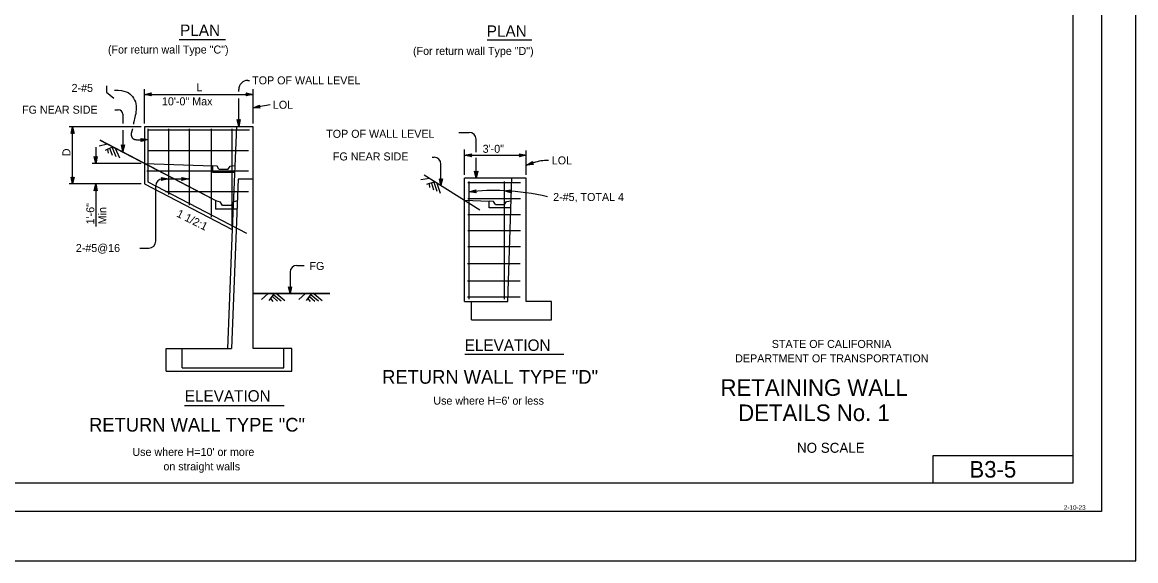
# Model space of a CAD drawing. Extents: x -894 to 866, y -472 to 714.
# Drawn here: x -108 to 866, y -472 to -1 of the extents above; entities that cross this region are included whole.
import ezdxf

# ---------------------------------------------------------------- set-up
doc = ezdxf.new("R2010")
doc.units = 0
for name, color, linetype in [('border_INSIDE-BORDER-anno', 7, 'Continuous'), ('border_PLOTTING-ELEMENTS', 7, 'Continuous'), ('border_rw_22x34_Cut_Lines', 7, 'Continuous'), ('border_SHEET', 7, 'Continuous'), ('border_WITHIN-BORDER-anno', 7, 'Continuous'), ('rd_PROFILE-OG', 7, 'Continuous'), ('str_Concrete-A', 7, 'Continuous'), ('str_Concrete-B', 7, 'Continuous'), ('str_Reinforcement-A', 7, 'Continuous'), ('str_Reinforcement-B', 7, 'Continuous'), ('str_Text-A', 7, 'Continuous')]:
    doc.layers.add(name, color=color, linetype=linetype)

msp = doc.modelspace()

# ---------------------------------------------------------------- linework, layer by layer
at = {"layer": 'border_PLOTTING-ELEMENTS'}
for points in [[(-894.04, -472.44), (865.96, -472.44), (865.96, 713.56), (-894.04, 713.56)], [(-864.04, 670.56), (835.96, 670.56), (835.96, -429.44), (-864.04, -429.44)]]:
    msp.add_lwpolyline(points, close=True, dxfattribs=at)
at = {"layer": 'border_rw_22x34_Cut_Lines'}
msp.add_lwpolyline([(-864.04, 670.56), (835.96, 670.56), (835.96, -429.44), (-864.04, -429.44)], close=True, dxfattribs=at)
at = {"layer": 'border_SHEET'}
for p, q in [((810.96, 645.56), (810.96, -404.44)), ((688.93, -404.44), (688.93, -380.44)), ((688.93, -380.44), (810.93, -380.44)), ((810.96, -404.44), (-814.04, -404.44))]:
    msp.add_line(p, q, dxfattribs=at)
at = {"layer": 'rd_PROFILE-OG'}
for p, q in [((-39.77, -104.36), (59.28, -156.01)), ((-33.15, -107.86), (-40.56, -109.72)), ((-28.38, -110.39), (-35.31, -113.52)), ((-33.19, -112.69), (-32.53, -115.89)), ((-31.01, -111.89), (-28.96, -117.48)), ((-29.2, -110.97), (-25.94, -118.66)), ((-26.44, -111.43), (-22.8, -120.02)), ((243.6, -134.83), (292.39, -165.32)), ((248.45, -137.84), (240.92, -139.13)), ((253.01, -140.74), (245.85, -143.32)), ((248.03, -142.66), (248.44, -145.9)), ((250.27, -142.03), (251.88, -147.76)), ((252.14, -141.26), (254.79, -149.17)), ((254.86, -141.92), (257.83, -150.77)), ((161.36, -238.69), (94.15, -238.69)), ((107.21, -238.68), (101.51, -243.76)), ((112.62, -238.72), (107.92, -244.7)), ((109.42, -242.98), (111.48, -245.51)), ((110.98, -241.27), (115.38, -245.27)), ((112.16, -239.62), (118.6, -244.92)), ((114.82, -238.74), (122.02, -244.68)), ((139.85, -238.68), (134.15, -243.76)), ((145.26, -238.72), (140.56, -244.7)), ((142.06, -242.98), (144.12, -245.51)), ((143.62, -241.27), (148.02, -245.27)), ((144.8, -239.62), (151.24, -244.92)), ((147.45, -238.74), (154.66, -244.68))]:
    msp.add_line(p, q, dxfattribs=at)
for points in [[(-39.93, -104.27), (61.49, -157.16)], [(243.6, -134.83), (292.39, -165.32)], [(94.15, -238.69), (161.36, -238.69)]]:
    msp.add_lwpolyline(points, dxfattribs=at)
at = {"layer": 'str_Concrete-A'}
for p, q in [((94.15, -92.69), (-0.85, -92.69)), ((-0.85, -92.69), (-0.85, -142.69)), ((79.51, -92.69), (75.88, -182.24)), ((94.15, -286.69), (94.15, -92.69)), ((-0.85, -142.69), (75.86, -182.69)), ((81.15, -138.69), (75.15, -286.69)), ((94.15, -138.69), (81.15, -138.69)), ((333.04, -137.65), (279.04, -137.65)), ((279.04, -245.65), (279.04, -137.65)), ((317.04, -245.65), (320.54, -137.65)), ((333.04, -245.65), (333.04, -137.65)), ((75.88, -182.24), (71.65, -286.69)), ((279.04, -245.65), (285.04, -245.65)), ((285.04, -261.65), (285.04, -245.65)), ((285.04, -245.65), (317.04, -245.65)), ((355.04, -245.65), (333.04, -245.65)), ((355.04, -261.65), (355.04, -245.65)), ((285.04, -261.65), (355.04, -261.65)), ((18.15, -306.69), (18.15, -286.69)), ((18.15, -286.69), (75.15, -286.69)), ((32.15, -303.69), (32.15, -286.69)), ((128.15, -286.69), (94.15, -286.69)), ((121.15, -303.69), (121.15, -286.69)), ((128.15, -306.69), (128.15, -286.69)), ((18.15, -306.69), (128.15, -306.69)), ((32.15, -303.69), (121.15, -303.69))]:
    msp.add_line(p, q, dxfattribs=at)
at = {"layer": 'str_Concrete-B'}
for p, q in [((-0.79, -124.85), (58.83, -126.78)), ((58.83, -132.73), (58.83, -126.78)), ((62.75, -127.29), (58.83, -126.78)), ((77.83, -132.73), (58.83, -132.73)), ((64.33, -129.73), (62.75, -127.29)), ((64.33, -129.73), (72.33, -129.73)), ((72.33, -129.73), (74.01, -127.29)), ((74.01, -127.29), (78.14, -126.68)), ((61.42, -157.15), (61.42, -164.65)), ((61.42, -157.15), (65.35, -158.29)), ((80.1, -164.65), (61.42, -164.65)), ((67.29, -161.65), (65.35, -158.29)), ((75.29, -161.65), (67.29, -161.65)), ((75.29, -161.65), (77.23, -158.29)), ((80.39, -157.37), (77.23, -158.29)), ((279.04, -156.98), (300.53, -157.68)), ((300.53, -163.63), (300.53, -157.68)), ((304.45, -158.19), (300.53, -157.68)), ((319.53, -163.63), (300.53, -163.63)), ((306.03, -160.63), (304.45, -158.19)), ((306.03, -160.63), (314.03, -160.63)), ((314.03, -160.63), (315.71, -158.19)), ((315.71, -158.19), (319.84, -157.58))]:
    msp.add_line(p, q, dxfattribs=at)
at = {"layer": 'str_Reinforcement-A'}
for p, q in [((2.15, -94.49), (2.15, -140.88)), ((20.15, -94.49), (20.15, -152.05)), ((38.15, -94.49), (38.15, -161.32)), ((57.88, -171.81), (57.88, -94.49)), ((75.88, -180.8), (75.88, -94.49)), ((2.15, -140.88), (88.39, -185.84)), ((283.04, -243.65), (283.04, -140.65)), ((314.04, -243.65), (314.04, -140.65))]:
    msp.add_line(p, q, dxfattribs=at)
at = {"layer": 'str_Reinforcement-B'}
for p, q in [((90.93, -95.69), (2.15, -95.69)), ((90.03, -113.69), (2.15, -113.69)), ((90.03, -131.69), (1.33, -131.69)), ((328.04, -141.65), (282.04, -141.65)), ((90.03, -149.69), (17.51, -149.69)), ((328.04, -155.65), (282.04, -155.65)), ((328.04, -169.65), (282.04, -169.65)), ((328.04, -183.65), (282.04, -183.65)), ((328.04, -197.65), (282.04, -197.65)), ((327.76, -212.49), (281.76, -212.49)), ((327.76, -227.88), (281.76, -227.88)), ((327.76, -241.88), (281.76, -241.88))]:
    msp.add_line(p, q, dxfattribs=at)
at = {"layer": 'str_Text-A'}
for p, q in [((29.55, -16.23), (69.89, -16.23)), ((298.81, -16.74), (337.85, -16.74)), ((-34.16, -56.94), (-34.16, -62.51)), ((89.55, -52.13), (91.04, -52.13)), ((-34.16, -62.51), (-27.48, -67.53)), ((-0.85, -89.69), (-0.85, -59.69)), ((-0.85, -64.37), (5.15, -63.03)), ((-0.85, -64.37), (94.15, -64.37)), ((5.15, -65.7), (-0.85, -64.37)), ((-0.85, -64.37), (-0.85, -64.37)), ((4.93, -65.35), (0.53, -64.37)), ((0.54, -64.36), (4.92, -63.39)), ((1.91, -64.37), (4.74, -63.74)), ((4.7, -64.99), (1.91, -64.37)), ((3.29, -64.37), (4.5, -64.1)), ((4.52, -64.64), (3.29, -64.37)), ((5.15, -63.03), (4.35, -64.37)), ((4.35, -64.37), (5.15, -65.7)), ((5.15, -63.04), (5.15, -63.04)), ((5.15, -65.7), (5.15, -65.7)), ((81.55, -61.75), (81.55, -60.13)), ((81.55, -92.47), (81.55, -68.08)), ((88.95, -64.37), (88.15, -63.03)), ((88.15, -63.03), (88.15, -63.03)), ((88.15, -63.03), (94.15, -64.37)), ((94.15, -64.37), (88.15, -65.69)), ((88.15, -65.69), (88.95, -64.37)), ((88.15, -65.69), (88.15, -65.69)), ((88.37, -63.38), (92.77, -64.36)), ((92.76, -64.37), (88.38, -65.34)), ((91.39, -64.36), (88.56, -64.99)), ((88.6, -63.74), (91.39, -64.36)), ((88.78, -64.09), (90.01, -64.36)), ((90.01, -64.36), (88.8, -64.63)), ((94.15, -89.69), (94.15, -59.69)), ((94.15, -64.37), (94.15, -64.37)), ((-26.76, -77.75), (-23.71, -77.75)), ((109.08, -73.56), (94.13, -76.07)), ((94.13, -76.07), (99.83, -73.76)), ((100.27, -76.39), (94.13, -76.07)), ((94.13, -76.07), (94.13, -76.07)), ((100, -76.08), (95.49, -75.84)), ((95.5, -75.83), (99.66, -74.15)), ((96.86, -75.61), (99.54, -74.53)), ((99.71, -75.76), (96.86, -75.61)), ((98.22, -75.38), (99.37, -74.92)), ((99.48, -75.45), (98.22, -75.38)), ((99.83, -73.76), (99.26, -75.21)), ((99.26, -75.21), (100.27, -76.39)), ((99.83, -73.76), (99.83, -73.76)), ((100.27, -76.39), (100.27, -76.39)), ((-19.71, -81.75), (-19.71, -89.8)), ((81.55, -92.47), (80.22, -86.47)), ((80.22, -86.47), (80.22, -86.47)), ((80.22, -86.47), (81.55, -87.27)), ((81.55, -91.08), (80.58, -86.7)), ((81.55, -89.71), (80.93, -86.88)), ((81.55, -88.32), (81.29, -87.12)), ((81.55, -87.27), (82.89, -86.47)), ((82.89, -86.47), (81.55, -92.47)), ((82.54, -86.69), (81.55, -91.09)), ((82.18, -86.92), (81.55, -89.71)), ((81.83, -87.1), (81.55, -88.32)), ((82.89, -86.47), (82.89, -86.47)), ((-3.85, -92.69), (-66.63, -92.69)), ((-64.97, -98.69), (-63.63, -92.69)), ((-64.62, -98.48), (-63.63, -94.07)), ((-64.26, -98.24), (-63.63, -95.46)), ((-63.91, -98.07), (-63.64, -96.84)), ((-63.64, -96.84), (-63.37, -98.05)), ((-63.63, -142.69), (-63.63, -92.69)), ((-63.63, -92.69), (-63.63, -92.69)), ((-63.63, -92.69), (-62.3, -98.69)), ((-63.63, -94.09), (-62.66, -98.46)), ((-63.63, -95.46), (-63.01, -98.28)), ((-19.71, -95.63), (-19.71, -114.43)), ((81.55, -92.47), (81.55, -92.47)), ((-63.63, -97.89), (-64.97, -98.69)), ((-64.97, -98.69), (-64.97, -98.69)), ((-62.3, -98.69), (-63.63, -97.89)), ((-62.3, -98.69), (-62.3, -98.69)), ((274.14, -97.58), (283.2, -97.58)), ((289.2, -115.06), (289.2, -103.58)), ((-43.42, -110.51), (-43.42, -124.85)), ((-19.71, -114.43), (-21.04, -108.43)), ((-21.04, -108.43), (-21.04, -108.43)), ((-21.04, -108.43), (-19.71, -109.23)), ((-19.72, -113.04), (-20.68, -108.67)), ((-19.71, -111.67), (-20.34, -108.85)), ((-19.71, -110.29), (-19.98, -109.08)), ((-19.71, -109.23), (-18.37, -108.43)), ((-18.37, -108.43), (-19.71, -114.43)), ((-18.73, -108.65), (-19.71, -113.05)), ((-19.09, -108.88), (-19.71, -111.67)), ((-19.44, -109.06), (-19.71, -110.29)), ((-19.71, -114.43), (-19.71, -114.43)), ((-18.37, -108.43), (-18.37, -108.43)), ((279.04, -134.65), (279.04, -112.54)), ((279.04, -117.65), (285.04, -116.32)), ((280.43, -117.65), (284.81, -116.68)), ((285.04, -116.32), (284.24, -117.65)), ((285.04, -116.32), (285.04, -116.32)), ((327.84, -117.65), (327.04, -116.31)), ((327.04, -116.31), (327.04, -116.31)), ((327.04, -116.31), (333.04, -117.65)), ((327.26, -116.67), (331.66, -117.65)), ((333.04, -134.65), (333.04, -113.48)), ((-3.79, -124.85), (-46.42, -124.85)), ((-43.42, -124.85), (-44.75, -118.85)), ((-44.75, -118.85), (-44.75, -118.85)), ((-44.75, -118.85), (-43.42, -119.65)), ((-43.42, -123.45), (-44.39, -119.08)), ((-43.41, -122.08), (-44.04, -119.26)), ((-43.41, -120.7), (-43.68, -119.49)), ((-43.42, -119.65), (-42.08, -118.85)), ((-42.08, -118.85), (-43.42, -124.85)), ((-42.43, -119.06), (-43.42, -123.47)), ((-43.42, -124.85), (-43.42, -124.85)), ((-42.79, -119.3), (-43.41, -122.08)), ((-43.14, -119.47), (-43.41, -120.7)), ((-42.08, -118.85), (-42.08, -118.85)), ((250.62, -119.32), (252.46, -119.32)), ((258.46, -144.12), (258.46, -125.32)), ((279.04, -117.65), (333.04, -117.65)), ((285.04, -118.99), (279.04, -117.65)), ((279.04, -117.65), (279.04, -117.65)), ((284.83, -118.63), (280.42, -117.65)), ((281.81, -117.65), (284.63, -117.03)), ((284.59, -118.28), (281.81, -117.65)), ((283.19, -117.65), (284.4, -117.39)), ((284.42, -117.93), (283.19, -117.65)), ((284.24, -117.65), (285.04, -118.99)), ((285.04, -118.99), (285.04, -118.99)), ((289.2, -137.65), (289.2, -119.96)), ((333.04, -117.65), (327.04, -118.98)), ((327.04, -118.98), (327.84, -117.65)), ((327.04, -118.98), (327.04, -118.98)), ((331.65, -117.65), (327.28, -118.62)), ((330.28, -117.65), (327.45, -118.27)), ((327.49, -117.03), (330.28, -117.65)), ((327.67, -117.37), (328.9, -117.65)), ((328.9, -117.65), (327.69, -117.92)), ((333.04, -117.65), (333.04, -117.65)), ((333.13, -126.18), (338.43, -123.07)), ((339.48, -124.12), (333.13, -126.18)), ((339.25, -125.61), (333.13, -126.18)), ((333.13, -126.18), (333.13, -126.18)), ((334.45, -125.75), (338.32, -123.48)), ((338.94, -125.33), (334.45, -125.75)), ((335.76, -125.33), (338.26, -123.86)), ((338.6, -125.06), (335.76, -125.33)), ((337.08, -124.91), (338.14, -124.28)), ((338.33, -124.79), (337.08, -124.91)), ((338.43, -123.07), (338.08, -124.58)), ((338.08, -124.58), (339.25, -125.61)), ((338.43, -123.07), (338.43, -123.07)), ((339.25, -125.61), (339.25, -125.61)), ((289.2, -137.65), (287.87, -131.65)), ((287.87, -131.65), (287.87, -131.65)), ((287.87, -131.65), (289.2, -132.45)), ((289.19, -136.26), (288.23, -131.89)), ((289.2, -134.89), (288.57, -132.06)), ((289.2, -133.51), (288.93, -132.3)), ((289.2, -132.45), (290.54, -131.65)), ((290.54, -131.65), (289.2, -137.65)), ((290.18, -131.87), (289.2, -136.27)), ((289.82, -132.1), (289.2, -134.89)), ((289.48, -132.28), (289.2, -133.51)), ((290.54, -131.65), (290.54, -131.65)), ((-3.85, -142.69), (-66.63, -142.69)), ((-63.63, -142.69), (-64.96, -136.69)), ((-64.96, -136.69), (-64.96, -136.69)), ((-64.96, -136.69), (-63.63, -137.49)), ((-63.64, -141.3), (-64.6, -136.93)), ((-63.63, -139.93), (-64.26, -137.11)), ((-63.63, -138.55), (-63.9, -137.34)), ((-63.63, -137.49), (-62.29, -136.69)), ((-62.29, -136.69), (-63.63, -142.69)), ((-62.65, -136.91), (-63.63, -141.31)), ((-63.01, -137.15), (-63.63, -139.93)), ((-63.35, -137.32), (-63.63, -138.55)), ((-63.63, -142.69), (-63.63, -142.69)), ((-62.29, -136.69), (-62.29, -136.69)), ((-44.76, -148.69), (-43.42, -142.69)), ((-44.4, -148.48), (-43.42, -144.07)), ((-44.04, -148.24), (-43.42, -145.46)), ((-43.42, -142.69), (-43.42, -179.87)), ((-43.42, -142.69), (-43.42, -142.69)), ((-43.42, -142.69), (-42.09, -148.69)), ((-43.42, -145.46), (-42.79, -148.28)), ((-43.41, -144.09), (-42.45, -148.46)), ((9.05, -192.94), (9.05, -144.38)), ((14.95, -138.38), (14.15, -137.04)), ((14.15, -137.04), (14.15, -137.04)), ((14.15, -137.04), (20.15, -138.38)), ((20.15, -138.38), (14.15, -139.71)), ((14.15, -139.71), (14.95, -138.38)), ((14.15, -139.71), (14.15, -139.71)), ((14.37, -137.39), (18.77, -138.38)), ((18.76, -138.38), (14.38, -139.35)), ((17.39, -138.38), (14.56, -139)), ((14.6, -137.75), (17.39, -138.38)), ((14.78, -138.1), (16.01, -138.37)), ((16.01, -138.37), (14.8, -138.64)), ((15.05, -138.38), (20.15, -138.38)), ((20.13, -138.38), (37.77, -138.38)), ((20.15, -138.38), (20.15, -138.38)), ((32.57, -138.38), (31.77, -137.04)), ((31.77, -137.04), (31.77, -137.04)), ((31.77, -137.04), (37.77, -138.38)), ((32.57, -138.38), (31.77, -137.04)), ((31.77, -137.04), (31.77, -137.04)), ((31.77, -137.04), (37.77, -138.38)), ((37.77, -138.38), (31.77, -139.71)), ((31.77, -139.71), (32.57, -138.38)), ((37.77, -138.38), (31.77, -139.71)), ((31.77, -139.71), (32.57, -138.38)), ((31.77, -139.71), (31.77, -139.71)), ((31.77, -139.71), (31.77, -139.71)), ((31.99, -137.39), (36.39, -138.38)), ((31.99, -137.39), (36.39, -138.38)), ((36.38, -138.38), (32.01, -139.35)), ((36.38, -138.38), (32.01, -139.35)), ((35.01, -138.38), (32.18, -139)), ((35.01, -138.38), (32.18, -139)), ((32.22, -137.75), (35.01, -138.38)), ((32.22, -137.75), (35.01, -138.38)), ((32.4, -138.1), (33.63, -138.37)), ((32.4, -138.1), (33.63, -138.37)), ((33.63, -138.37), (32.42, -138.64)), ((33.63, -138.37), (32.42, -138.64)), ((37.77, -138.38), (37.77, -138.38)), ((37.77, -138.38), (37.77, -138.38)), ((258.46, -144.12), (257.13, -138.12)), ((257.13, -138.12), (257.13, -138.12)), ((257.13, -138.12), (258.46, -138.92)), ((258.46, -142.73), (257.49, -138.36)), ((258.47, -141.36), (257.84, -138.53)), ((258.47, -139.98), (258.2, -138.77)), ((258.46, -138.92), (259.8, -138.12)), ((259.8, -138.12), (258.46, -144.12)), ((259.45, -138.34), (258.46, -142.74)), ((258.46, -144.12), (258.46, -144.12)), ((259.09, -138.57), (258.47, -141.36)), ((258.74, -138.75), (258.47, -139.98)), ((259.8, -138.12), (259.8, -138.12)), ((289.2, -137.65), (289.2, -137.65)), ((-43.42, -147.89), (-44.76, -148.69)), ((-44.76, -148.69), (-44.76, -148.69)), ((-43.69, -148.07), (-43.42, -146.84)), ((-43.42, -146.84), (-43.15, -148.05)), ((-42.09, -148.69), (-43.42, -147.89)), ((-42.09, -148.69), (-42.09, -148.69)), ((283.13, -149.6), (289.05, -147.95)), ((289.2, -150.62), (283.13, -149.6)), ((283.13, -149.6), (283.13, -149.6)), ((288.96, -150.28), (284.51, -149.53)), ((284.52, -149.53), (288.84, -148.32)), ((285.89, -149.46), (288.68, -148.68)), ((288.71, -149.93), (285.89, -149.46)), ((287.27, -149.38), (288.46, -149.05)), ((288.51, -149.59), (287.27, -149.38)), ((289.05, -147.95), (288.32, -149.32)), ((288.32, -149.32), (289.2, -150.62)), ((289.05, -147.95), (289.05, -147.95)), ((289.2, -150.62), (289.2, -150.62)), ((313.78, -148.66), (319.88, -147.91)), ((319.62, -150.57), (313.78, -148.66)), ((313.78, -148.66), (313.78, -148.66)), ((319.44, -150.19), (315.15, -148.79)), ((315.16, -148.79), (319.61, -148.25)), ((316.53, -148.93), (319.4, -148.57)), ((319.24, -149.81), (316.53, -148.93)), ((317.9, -149.06), (319.13, -148.91)), ((319.1, -149.45), (317.9, -149.06)), ((319.88, -147.91), (318.95, -149.16)), ((318.95, -149.16), (319.62, -150.57)), ((319.62, -150.57), (319.62, -150.57)), ((319.88, -147.91), (319.88, -147.91)), ((-4.74, -198.94), (3.05, -198.94)), ((132.53, -214), (138.73, -214)), ((126.53, -220), (126.53, -238.65)), ((126.53, -238.65), (125.2, -232.65)), ((125.2, -232.65), (125.2, -232.65)), ((125.2, -232.65), (126.53, -233.45)), ((126.53, -237.26), (125.56, -232.88)), ((126.53, -235.89), (125.91, -233.06)), ((126.53, -234.5), (126.27, -233.3)), ((126.53, -233.45), (127.87, -232.65)), ((127.87, -232.65), (126.53, -238.65)), ((127.52, -232.86), (126.53, -237.27)), ((127.16, -233.1), (126.53, -235.89)), ((126.81, -233.27), (126.53, -234.5)), ((127.87, -232.65), (127.87, -232.65)), ((126.53, -238.65), (126.53, -238.65)), ((279.41, -291.79), (365.95, -291.79)), ((34.2, -336.7), (121.39, -336.7))]:
    msp.add_line(p, q, dxfattribs=at)
msp.add_lwpolyline([(-3.96, -102.86), (2.02, -103.8), (-3.79, -105.48), (-3.61, -105.12), (0.65, -103.89), (-3.73, -103.19), (-3.5, -103.53), (-0.7, -103.97), (-3.42, -104.76), (-3.23, -104.4), (-2.05, -104.06), (-3.27, -103.86), (-3.09, -104.12), (-3.79, -105.48), (-3.09, -104.12)], close=True, dxfattribs=at)
for centre, radius, start, end in [((89.55, -60.13), 8, 90, 180), ((-23.71, -81.75), 4, 0, 90), ((283.2, -103.58), 6, 0, 90), ((252.46, -125.32), 6, 0, 90), ((351.31, -160.3), 38.06, 88.39499, 108.09765), ((15.05, -144.38), 6, 90, 180), ((304.73, -351.97), 203.52, 87.45362, 96.09299), ((304.73, -351.97), 203.52, 76.71533, 87.45362), ((3.05, -192.94), 6, 270, 0), ((132.53, -220), 6, 90, 180)]:
    msp.add_arc(centre, radius, start, end, dxfattribs=at)
for points, degree in [([(-26.98, -60.72), (-22.2, -60.72), (-16.22, -61.51), (-11.04, -65.9), (-7.66, -72.67), (-8.06, -79.84), (-9.55, -86), (-10.29, -89.09), (-10.51, -90.36)], 3), ([(-11.26, -94.41), (-12.18, -97.16), (-12.69, -100.33), (-10.85, -103.6), (-6.05, -104.31), (2.02, -103.8)], 2)]:
    msp.add_open_spline(points, degree=degree, dxfattribs=at)

# ---------------------------------------------------------------- texts
at = {"layer": 'border_INSIDE-BORDER-anno'}
for s, height, p in [('STATE OF CALIFORNIA', 7, (547.71, -286.22)), ('DEPARTMENT OF TRANSPORTATION', 7, (515.71, -298.83)), ('RETAINING WALL', 14.5, (502.87, -328.16)), ('DETAILS No. 1', 14.5, (518.34, -350.19)), ('NO SCALE', 8.75, (569.76, -377.98))]:
    msp.add_text(s, height=height, dxfattribs=at).set_placement(p)
at = {"layer": 'border_WITHIN-BORDER-anno'}
for s, height, p in [('B3-5', 14.5, (720.5, -399.69)), ('2-10-23', 4, (803.11, -427.86))]:
    msp.add_text(s, height=height, dxfattribs=at).set_placement(p)
at = {"layer": 'str_Text-A'}
for s, height, p in [('PLAN', 10, (30.32, -13.21)), ('PLAN', 10, (298.47, -13.97)), ('(For return wall Type "C")', 7, (-32.78, -28.63)), ('(For return wall Type "D")', 7, (234, -29.84)), ('TOP OF WALL LEVEL', 7, (93.35, -55.59)), ('2-#5', 7, (-64.57, -62.22)), ('L', 7, (44.59, -61.67)), ('10\'-0" Max', 7, (14.48, -73.94)), ('FG NEAR SIDE', 7, (-107.87, -81.25)), ('LOL', 7, (111.47, -76.94)), ('TOP OF WALL LEVEL', 7, (158.09, -102.35)), ('FG NEAR SIDE', 7, (163.96, -122.17)), ('3\'-0"', 7, (294.9, -115.47)), ('LOL', 7, (355.36, -125.62)), ('2-#5, TOTAL 4', 7, (356.54, -157.64)), ('2-#5@16', 7, (-60.84, -202.3)), ('FG', 7, (143.43, -218)), ('ELEVATION', 10, (279.19, -288.81)), ('RETURN WALL TYPE "D"', 12, (207, -317.56)), ('ELEVATION', 10, (34.43, -333.2)), ("Use where H=6' or less", 7, (251.76, -335.85)), ('RETURN WALL TYPE "C"', 12, (-49.29, -359.43)), ("Use where H=10' or more", 7, (-11.37, -380.71)), ('on straight walls', 7, (15.71, -393.37))]:
    msp.add_text(s, height=height, dxfattribs=at).set_placement(p)
for s, rotation, p in [('D', 90, (-65.57, -118.48)), ('1\'-6"', 90, (-44.68, -178.08)), ('Min', 90, (-34.18, -178.08)), ('1 1/2:1', 333.43495, (26.58, -170.97))]:
    msp.add_text(s, height=7, rotation=rotation, dxfattribs=at).set_placement(p)

doc.saveas('drawing.dxf')
